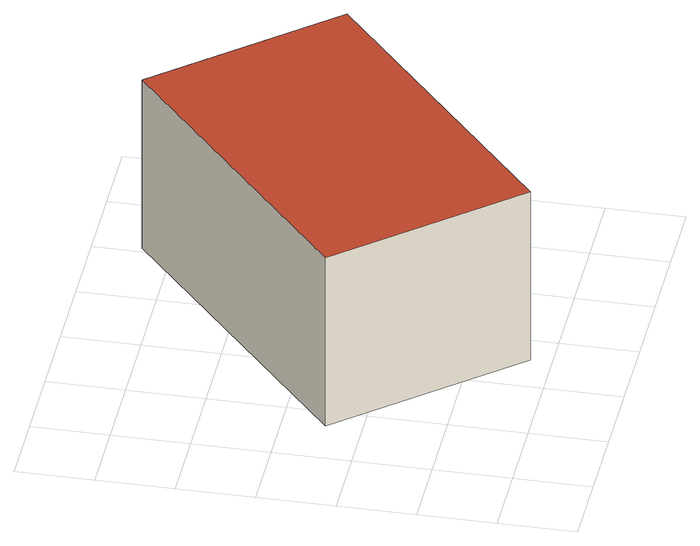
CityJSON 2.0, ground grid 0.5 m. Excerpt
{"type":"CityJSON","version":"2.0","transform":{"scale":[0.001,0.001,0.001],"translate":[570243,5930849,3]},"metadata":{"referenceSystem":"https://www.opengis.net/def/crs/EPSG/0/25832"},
"CityObjects":{
"building1":{"type":"Building","attributes":{"Grundfläche 2D":"3.240191","Grundhöhe NN":"3.019"},"geometry":[{"type":"Solid","lod":"3","boundaries":[[[[0,1,2,3]],[[4,5,3,2]],[[5,6,0,3]],[[6,7,1,0]],[[7,4,2,1]],[[7,6,5,4]]]],"semantics":{"surfaces":[{"type":"RoofSurface"},{"type":"WallSurface"},{"type":"GroundSurface"}],"values":[[0,1,1,1,1,2]]}}]}
},
"vertices":[
[1295,138,1255],[2992,1604,1255],[2047,2697,1255],[350,1231,1255],[2047,2697,19],[350,1231,19],[1295,138,19],[2992,1604,19]
]}
